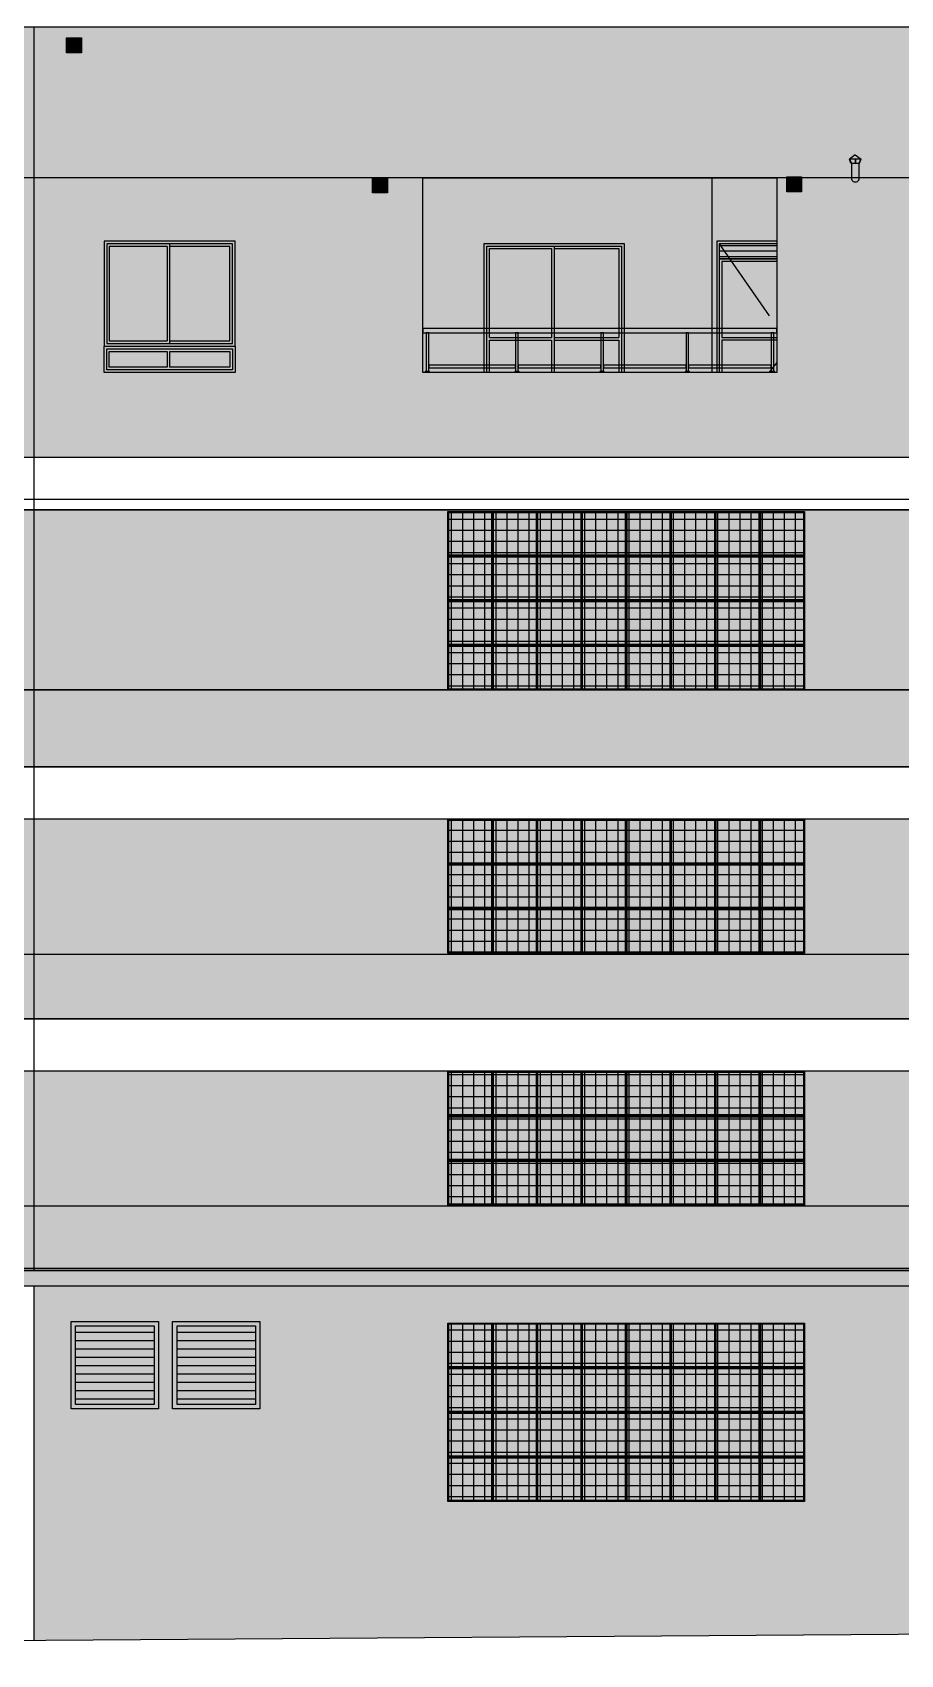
# Model space of a CAD drawing. Header units: metres. Extents: x -9138 to -7768, y 20 to 184.
# Drawn here: x -8763.1 to -8753.16, y 20.41 to 38.96 of the extents above; entities that cross this region are included whole.
import ezdxf
from ezdxf.xclip import XClip

# ---------------------------------------------------------------- set-up
doc = ezdxf.new("R2010")
doc.units = ezdxf.units.M
doc.header["$XCLIPFRAME"] = 0
doc.linetypes.add('CTE ELEV$0$DASHEDX2', pattern=[1.5, 1, -0.5])
for name, color, linetype in [('ARQ-DIM EMBASAM', 2, 'Continuous'), ('CTE ELEV$0$ARQ- FRISO', 7, 'Continuous'), ('CTE ELEV$0$ARQ-AUX', 7, 'Continuous'), ('CTE ELEV$0$ARQ-AUX1', 1, 'Continuous'), ('CTE ELEV$0$ARQ-AUX2', 2, 'Continuous'), ('CTE ELEV$0$ARQ-AUX3', 3, 'Continuous'), ('CTE ELEV$0$ARQ-AUX4', 6, 'Continuous'), ('CTE ELEV$0$ARQ-CAX', 1, 'Continuous'), ('CTE ELEV$0$ARQ-PRJ', 7, 'CTE ELEV$0$DASHEDX2')]:
    doc.layers.add(name, color=color, linetype=linetype)
for name, color, linetype, true_color in [('CTE ELEV$0$ARQ-REVEST', 7, 'Continuous', 0xc79471), ('CTE ELEV$0$COR CINZA FECHADO', 7, 'Continuous', 0x56534e), ('CTE ELEV$0$COR PLATINA', 7, 'Continuous', 0xa1a6a3), ('CTE ELEV$0$COR-CAIX', 7, 'Continuous', 0x45494e)]:
    doc.layers.add(name, color=color, linetype=linetype, true_color=true_color)
pattern_1 = [(0, (1.559433404205265, 0.9500000000000064), (0, 0.09524999999999999), [])]
pattern_2 = [(0, (0.3996610116737429, 0.9500000000000064), (0, 0.09524999999999999), [])]

# ---------------------------------------------------------------- blocks, each defined once
blk = doc.blocks.new('CTE ELEV$0$V J 150x120')
at = {"layer": 'CTE ELEV$0$COR-CAIX'}
h = blk.add_hatch(color=256, dxfattribs=at)
h.dxf.hatch_style = 1
h.paths.add_polyline_path([(1.499999999999773, 1.19999999496485), (0, 1.19999999496485), (0, 0), (1.499999999999773, 0)])
h = blk.add_hatch(color=254, dxfattribs=at)
h.dxf.hatch_style = 1
h.paths.add_polyline_path([(0.7200000000000273, 1.139999994964848), (0.05999999999994543, 1.139999994964848), (0.05999999999994543, 0.06000000000000227), (0.7200000000000273, 0.06000000000000227)])
h.paths.add_polyline_path([(0.75, 0.06000000000000233), (1.439999999999827, 0.06000000000000222), (1.439999999999827, 1.139999994964848), (0.75, 1.139999994964848)])
for points in [[(1.499999999999773, 1.19999999496485), (0, 1.19999999496485), (0, 0), (1.499999999999773, 0)], [(1.470000000000027, 1.169999994964849), (0.02999999999974534, 1.169999994964849), (0.02999999999974534, 0.03000000000000114), (1.470000000000027, 0.03000000000000114)]]:
    blk.add_lwpolyline(points, close=True)
for points in [[(0.7200000000000273, 1.139999994964848), (0.05999999999994543, 1.139999994964848), (0.05999999999994543, 0.06000000000000227), (0.7200000000000273, 0.06000000000000227)], [(0.7200000000000273, 1.139999994964848), (0.7200000000000273, 0.06000000000000227)], [(0.75, 1.169999994964849), (0.75, 0.03000000000000114)], [(0.75, 0.06000000000000227), (1.439999999999827, 0.06000000000000227), (1.439999999999827, 1.139999994964848), (0.75, 1.139999994964848)]]:
    blk.add_lwpolyline(points)
blk = doc.blocks.new('CTE ELEV$0$V P 160x220')
at = {"layer": 'CTE ELEV$0$COR-CAIX'}
h = blk.add_hatch(color=256, dxfattribs=at)
h.dxf.hatch_style = 1
h.paths.add_polyline_path([(0, 2.174999999999999), (1.600000000000001, 2.174999999999999), (1.600000000000001, 0), (0, 0)])
h = blk.add_hatch(color=254, dxfattribs=at)
h.dxf.hatch_style = 1
h.paths.add_polyline_path([(0.7699999999999996, 2.115000000000001), (0.06000000000000233, 2.115000000000001), (0.06000000000000233, 1.1), (0.7699999999999996, 1.1)])
h.paths.add_polyline_path([(1.539999999999999, 2.115000000000001), (0.8000000000000007, 2.115000000000001), (0.8000000000000007, 1.1), (1.539999999999999, 1.1)])
h.paths.add_polyline_path([(1.539999999999999, 1.07), (0.8000000000000007, 1.07), (0.8000000000000007, 0.05999999999999894), (1.539999999999999, 0.05999999999999894)])
h.paths.add_polyline_path([(0.7699999999999996, 1.07), (0.06000000000000227, 1.07), (0.06000000000000227, 0.05999999999999894), (0.7699999999999996, 0.05999999999999894)])
at = {"layer": 'CTE ELEV$0$ARQ-CAX'}
for p, q in [((0.06000000000000227, 1.1), (0.7699999999999996, 1.1)), ((0.06000000000000227, 1.07), (0.7699999999999996, 1.07)), ((0.8000000000000007, 1.1), (1.539999999999999, 1.1)), ((0.8000000000000007, 1.07), (1.539999999999999, 1.07))]:
    blk.add_line(p, q, dxfattribs=at)
for points in [[(0, 2.174999999999999), (1.600000000000001, 2.174999999999999), (1.600000000000001, 0), (0, 0)], [(0.03000000000000114, 2.145), (1.57, 2.145), (1.57, 0.02999999999999936), (0.03000000000000114, 0.02999999999999936)]]:
    blk.add_lwpolyline(points, close=True, dxfattribs=at)
for points in [[(0.06000000000000227, 1.1), (0.06000000000000227, 2.115000000000001), (0.7699999999999996, 2.115000000000001)], [(0.7699999999999996, 2.115000000000001), (0.7699999999999996, 1.1)], [(0.8000000000000007, 2.145), (0.8000000000000007, 0.02999999999999936)], [(0.8000000000000007, 2.115000000000001), (1.539999999999999, 2.115000000000001), (1.539999999999999, 1.1)], [(0.7699999999999996, 0.05999999999999872), (0.06000000000000227, 0.05999999999999872), (0.06000000000000227, 1.07)], [(0.7699999999999996, 1.07), (0.7699999999999996, 0.05999999999999872)], [(1.539999999999999, 1.07), (1.539999999999999, 0.05999999999999872), (0.8000000000000007, 0.05999999999999872)]]:
    blk.add_lwpolyline(points, dxfattribs=at)
blk = doc.blocks.new('CTE ELEV$0$V P 90x220')
h = blk.add_hatch()
h.set_pattern_fill('LINE', scale=0.02)
h.set_pattern_definition([(0, (0.7400407849635293, 2.169163100299187), (0, 0.0635), [])])
h.paths.add_polyline_path([(0.8400407862358129, 2.169556123607768), (0.02999848820763873, 2.169162347138325), (0.02999848566307151, 1.999949036142695), (0.8400407836912457, 2.000342954664694)])
h.paths.add_polyline_path([(0.8100407453911135, 0.1999555789822711), (0.05999299462339636, 0.1999482358424149), (0.05999307376919205, 0.02994369828709864), (0.8100408245369092, 0.02995089937439843)])
at = {"layer": 'CTE ELEV$0$COR-CAIX', "transparency": 33554687}
h = blk.add_hatch(color=256, dxfattribs=at)
h.dxf.hatch_style = 1
h.paths.add_polyline_path([(0.869999870483506, -5.273226992130731e-05), (0.8699998704832786, 2.19994789076183), (0, 2.199949215283748), (0, 0)])
h = blk.add_hatch(color=254, dxfattribs=at)
h.dxf.hatch_style = 1
h.paths.add_polyline_path([(0.810040784963784, 1.969950380256748), (0.1684656068035183, 1.969951513230986), (0.7708066272563243, 1.099947813230832), (0.8100407849640113, 1.099947735842511)])
h.paths.add_polyline_path([(0.1684656068035181, 1.969951513230986), (0.05999697641482271, 1.969951704778552), (0.05999697641482271, 1.099949215283749), (0.7708066272563243, 1.099947813230831)])
h.paths.add_polyline_path([(0.8100407849640113, 0.9629145636115134), (0.8100407849640113, 1.043279146789324), (0.7915769473025795, 1.069947772262602), (0.05993953487359249, 1.069949215403971), (0.05998606635262183, 0.2299508745778109), (0.2162829343609197, 0.2299509124613905)])
h.paths.add_polyline_path([(0.8100407849640113, 0.9629145636115133), (0.2162829343609192, 0.2299509124613901), (0.8100407849640113, 0.2299510563777272)], flags=17)
h.paths.add_polyline_path([(0.8100407849640113, 1.069947735843021), (0.7915769473025794, 1.069947772262602), (0.8100407849640113, 1.043279146789324)], flags=17)
for points in [[(0.869999870483506, -5.273226992130731e-05), (0.8699998704832786, 2.19994789076183), (0, 2.199949215283748), (0, 0)], [(0.8400407849635293, 2.169949539136251), (0.02999848820763873, 2.169949357336332), (0.02999848820763873, 1.99994935733632), (0.8400407849635293, 1.99994953913621)]]:
    blk.add_lwpolyline(points, close=True)
for points in [[(0.8400407849642114, -5.273226992130731e-05), (0.8400407849637567, 1.999948785975349), (0.02999848820763873, 1.99995011049721), (0.02999848820763873, -1.51183053276327e-06)], [(0.8100407849640113, 1.09994789088231), (0.810040784963784, 1.969950380256748), (0.05999697641482271, 1.969951704778552), (0.05999697641482271, 1.099949215283749)], [(0.05993953487359249, 1.069949215403971), (0.05999880462081819, -3.650254399190089e-06)], [(0.8100407849640113, 1.069947735843021), (0.05993953487359249, 1.069949215403971)], [(0.05999697641482271, 1.099949215283749), (0.8100407849640113, 1.099947735842511)], [(0.8100407849640113, -4.910019444537284e-05), (0.8100407849640113, 1.06994789088211)], [(0.8100407849640113, 0.2299510563777272), (0.05998535251274006, 0.2299508745776375)], [(0.05998718681644277, 0.199951817210744), (0.8100407849640113, 0.1999519990106631)], [(0.059996972974659, 0.02995194118949485), (0.8100407849640113, 0.02994632509731332)], [(0, -5.078471625097336e-05), (0.869999870483506, -5.273226992130731e-05)]]:
    blk.add_lwpolyline(points)
at = {"layer": 'CTE ELEV$0$ARQ-PRJ'}
blk.add_lwpolyline([(0.02999848820763873, 2.169949357336332), (0.840040784963984, 0.9999480268527137), (0.02996351943511399, -5.086099804429978e-05)], dxfattribs=at)
blk = doc.blocks.new('CTE ELEV$0$V BAND INF 150x40')
at = {"layer": 'CTE ELEV$0$COR-CAIX'}
h = blk.add_hatch(color=256, dxfattribs=at)
h.dxf.hatch_style = 1
h.paths.add_polyline_path([(0, 0), (1.499999999999773, 0), (1.499999999999773, -0.3000000000000004), (0, -0.3000000000000004)])
h = blk.add_hatch(color=254, dxfattribs=at)
h.dxf.hatch_style = 1
h.paths.add_polyline_path([(0.7200000000000273, -0.2399999999999999), (0.7200000000000273, -0.0600000000000005), (0.06000000000000227, -0.0600000000000005), (0.06000000000000227, -0.2399999999999999)])
h.paths.add_polyline_path([(0.75, -0.2399999999999999), (1.43999999999977, -0.2399999999999999), (1.43999999999977, -0.06000000000000051), (0.75, -0.06000000000000048)])
at = {"layer": 'CTE ELEV$0$ARQ-CAX'}
for points in [[(0, 0), (1.499999999999773, 0), (1.499999999999773, -0.3000000000000004), (0, -0.3000000000000004)], [(0.03000000000000114, -0.03000000000000025), (1.469999999999771, -0.03000000000000025), (1.469999999999771, -0.2700000000000001), (0.03000000000000114, -0.2700000000000001)]]:
    blk.add_lwpolyline(points, close=True, dxfattribs=at)
for points in [[(0.7200000000000273, -0.2399999999999999), (0.06000000000000227, -0.2399999999999999), (0.06000000000000227, -0.0600000000000005), (0.7200000000000273, -0.0600000000000005)], [(0.7200000000000273, -0.0600000000000005), (0.7200000000000273, -0.2399999999999999)], [(0.75, -0.0600000000000005), (1.43999999999977, -0.0600000000000005), (1.43999999999977, -0.2399999999999999), (0.75, -0.2399999999999999)], [(0.75, -0.0600000000000005), (0.75, -0.2399999999999999)]]:
    blk.add_lwpolyline(points, dxfattribs=at)
blk = doc.blocks.new('CTE ELEV$0$V GRD PUC')
at = {"transparency": 33554610}
h = blk.add_hatch(dxfattribs=at)
h.set_pattern_fill('ANGLE', color=256)
h.set_pattern_definition([(0, (0, 0), (0, 6.985), [5.08, -1.905]), (90, (0, 0), (-6.985, 4.277078946022131e-16), [5.08, -1.905])])
h.paths.add_polyline_path([(-0.05000694274531226, -0.2472583671389063), (-4.05000579235679, -0.247258119059083), (-4.050005785232452, -0.2972581190590802), (-0.05000694274531314, -0.2972581045278111)])
at = {"layer": 'CTE ELEV$0$COR-CAIX', "transparency": 33554607}
h = blk.add_hatch(color=256, dxfattribs=at)
h.dxf.hatch_style = 1
h.paths.add_polyline_path([(-6.942745312210619e-06, 0.4999997267498983), (-6.935620973758105e-06, 0.4499999926436331), (-4.050005785232452, 0.4499999779307231), (-4.05000579235679, 0.4999999779307203)])
h.paths.add_polyline_path([(-3.985005808371534, 0.07998857122176872), (-3.040007745983628, 0.07998856938263899), (-3.040007745983628, 0.04998856938263962), (-3.985005808371534, 0.04998857122176936)])
h.paths.add_polyline_path([(-3.010007735291112, 0.0799885712217705), (-2.06500744771704, 0.07998856570439727), (-2.06500744771704, 0.04998856570439791), (-3.010007735291112, 0.04998857122177114)])
h.paths.add_polyline_path([(-2.035007437024523, 0.07998856570443635), (-1.09000711384077, 0.07998857673912241), (-1.09000711384077, 0.04998857673912305), (-2.035007437024523, 0.04998856570443699)])
h.paths.add_polyline_path([(-1.060007120953094, 0.07998856202627103), (-0.06500693918915057, 0.07998856938271715), (-0.06500693918915057, 0.04998856938271778), (-1.060007120953094, 0.04998856202627167)])
h = blk.add_hatch(color=256, dxfattribs=at)
h.dxf.hatch_style = 1
h.paths.add_polyline_path([(-4.025005795912953, 0.009999999999999787), (-3.975005795912953, 0.009999999999999787), (-3.975005795912953, 0), (-4.025005795912953, 0)])
h.paths.add_polyline_path([(-4.015005792356791, 0.4499999852871497), (-3.985005799469115, 0.4499999852871497), (-3.985005799469114, 0.009999999999999787), (-4.01500579235679, 0.009999999999999787)])
h.paths.add_polyline_path([(-3.05000773173495, 0.009999994482665642), (-3.00000773173495, 0.009999994482665642), (-3.00000773173495, -5.517334145110908e-09), (-3.05000773173495, -5.517334145110908e-09)])
h.paths.add_polyline_path([(-3.040007728178789, 0.4499999797698155), (-3.010007735291112, 0.4499999797698155), (-3.010007735291112, 0.009999994482665642), (-3.040007728178789, 0.009999994482665642)])
h.paths.add_polyline_path([(-2.075007433468361, 0.009999988965331497), (-2.025007433468361, 0.009999988965331497), (-2.025007433468361, -1.103466829022182e-08), (-2.075007433468361, -1.103466829022182e-08)])
h.paths.add_polyline_path([(-2.0650074299122, 0.4499999742524814), (-2.035007437024523, 0.4499999742524814), (-2.035007437024523, 0.009999988965331497), (-2.0650074299122, 0.009999988965331497)])
h.paths.add_polyline_path([(-1.100007117396932, 0.009999992643573208), (-1.050007117396932, 0.009999992643573208), (-1.050007117396932, -7.356426579008257e-09), (-1.100007117396932, -7.356426579008257e-09)])
h.paths.add_polyline_path([(-1.09000711384077, 0.4499999779307231), (-1.060007120953094, 0.4499999779307231), (-1.060007120953094, 0.009999992643573208), (-1.09000711384077, 0.009999992643573208)])
h.paths.add_polyline_path([(-0.07500694274531283, 0.009999992643573208), (-0.02500694274531257, 0.009999992643573208), (-0.02500694274531257, -7.356426579008257e-09), (-0.07500694274531283, -7.356426579008257e-09)])
h.paths.add_polyline_path([(-0.06500693918915057, 0.4499999779307231), (-0.03500694630147572, 0.4499999779307231), (-0.03500694630147394, 0.009999992643573208), (-0.06500693918915057, 0.009999992643573208)])
h = blk.add_hatch(color=254, dxfattribs=at)
h.dxf.hatch_style = 1
h.paths.add_polyline_path([(-3.985005799469115, 0.4499999781668562), (-3.985005799469114, 0.0799885712217687), (-3.040007728178789, 0.07998856938263899), (-3.040007728178789, 0.4499999815998625)])
h.paths.add_polyline_path([(-3.010007735291112, 0.449999981708847), (-3.010007735291112, 0.0799885712217705), (-2.0650074299122, 0.07998856570439719), (-2.0650074299122, 0.4499999851418615)])
h.paths.add_polyline_path([(-1.09000711384077, 0.07998857673912238), (-1.090007113840771, 0.4499999886838605), (-2.035007437024523, 0.4499999852508461), (-2.035007437024523, 0.07998856570443635)])
h.paths.add_polyline_path([(-1.060007120953094, 0.449999988792845), (-1.060007120953094, 0.07998856202627105), (-0.06500693918915079, 0.07998856938271715), (-0.06500693918915079, 0.4499999924074999)])
for points in [[(-6.942745312210619e-06, 0.4999997267498983), (-6.935620973758105e-06, 0.4499999926436331), (-4.050005785232452, 0.4499999779307231), (-4.05000579235679, 0.4999999779307203)], [(-4.015005792356791, 0.4499999852871497), (-3.985005799469115, 0.4499999852871497), (-3.985005799469114, 0.009999999999999787), (-4.01500579235679, 0.009999999999999787)], [(-3.040007728178789, 0.4499999797698155), (-3.010007735291112, 0.4499999797698155), (-3.010007735291112, 0.009999994482665642), (-3.040007728178789, 0.009999994482665642)], [(-2.0650074299122, 0.4499999742524814), (-2.035007437024523, 0.4499999742524814), (-2.035007437024523, 0.009999988965331497), (-2.0650074299122, 0.009999988965331497)], [(-1.09000711384077, 0.4499999779307231), (-1.060007120953094, 0.4499999779307231), (-1.060007120953094, 0.009999992643573208), (-1.09000711384077, 0.009999992643573208)], [(-0.06500693918915057, 0.4499999779307231), (-0.03500694630147572, 0.4499999779307231), (-0.03500694630147394, 0.009999992643573208), (-0.06500693918915057, 0.009999992643573208)], [(-4.025005795912953, 0.009999999999999787), (-3.975005795912953, 0.009999999999999787), (-3.975005795912953, 0), (-4.025005795912953, 0)], [(-3.985005808371534, 0.07998857122176872), (-3.040007745983628, 0.07998856938263899), (-3.040007745983628, 0.04998856938263962), (-3.985005808371534, 0.04998857122176936)], [(-3.05000773173495, 0.009999994482665642), (-3.00000773173495, 0.009999994482665642), (-3.00000773173495, -5.517334145110908e-09), (-3.05000773173495, -5.517334145110908e-09)], [(-3.010007735291112, 0.0799885712217705), (-2.06500744771704, 0.07998856570439727), (-2.06500744771704, 0.04998856570439791), (-3.010007735291112, 0.04998857122177114)], [(-2.075007433468361, 0.009999988965331497), (-2.025007433468361, 0.009999988965331497), (-2.025007433468361, -1.103466829022182e-08), (-2.075007433468361, -1.103466829022182e-08)], [(-2.035007437024523, 0.07998856570443635), (-1.09000711384077, 0.07998857673912241), (-1.09000711384077, 0.04998857673912305), (-2.035007437024523, 0.04998856570443699)], [(-1.100007117396932, 0.009999992643573208), (-1.050007117396932, 0.009999992643573208), (-1.050007117396932, -7.356426579008257e-09), (-1.100007117396932, -7.356426579008257e-09)], [(-1.060007120953094, 0.07998856202627103), (-0.06500693918915057, 0.07998856938271715), (-0.06500693918915057, 0.04998856938271778), (-1.060007120953094, 0.04998856202627167)], [(-0.07500694274531283, 0.009999992643573208), (-0.02500694274531257, 0.009999992643573208), (-0.02500694274531257, -7.356426579008257e-09), (-0.07500694274531283, -7.356426579008257e-09)]]:
    blk.add_lwpolyline(points, close=True)
blk = doc.blocks.new('CTE ELEV$0$vp vento kit')
at = {"layer": 'CTE ELEV$0$ARQ-CAX', "transparency": 33554687}
h = blk.add_hatch(dxfattribs=at)
h.set_pattern_fill('LINE', scale=0.01)
h.set_pattern_definition([(0, (8794.04868885521, -68.7271093550549), (0, 0.03175), [])])
h.paths.add_polyline_path([(-0.1599999999998545, 0.1599999999999966), (-0.01000000000021828, 0.1599999999999966), (-0.01000000000021828, 0.01000000000000512), (-0.1599999999998545, 0.01000000000000512)])
at = {"layer": 'CTE ELEV$0$COR-CAIX', "transparency": 33554687}
h = blk.add_hatch(color=256, dxfattribs=at)
h.dxf.hatch_style = 1
h.paths.add_polyline_path([(-0.1700000000000728, 0.1700000000000017), (0, 0.1700000000000017), (0, 0), (-0.1700000000000728, 0)])
at = {"layer": 'CTE ELEV$0$ARQ-CAX'}
for points in [[(-0.1700000000000728, 0.1700000000000017), (0, 0.1700000000000017), (0, 0), (-0.1700000000000728, 0)], [(-0.1599999999998545, 0.1599999999999966), (-0.01000000000021828, 0.1599999999999966), (-0.01000000000021828, 0.01000000000000512), (-0.1599999999998545, 0.01000000000000512)]]:
    blk.add_lwpolyline(points, close=True, dxfattribs=at)
blk = doc.blocks.new('CTE ELEV$0$V FR CHAPEU CHINES')
at = {"layer": 'CTE ELEV$0$ARQ-AUX'}
h = blk.add_hatch(color=8, dxfattribs=at)
h.dxf.hatch_style = 1
h.paths.add_polyline_path([(-0.009999999999990902, 0.2615019417494653), (-0.07699999999999818, 0.2115019417495107), (0.05700000000001637, 0.2115019417495107)])
h.paths.add_polyline_path([(0.03000000000001136, 0.1674075048937669), (-0.05000000000001138, 0.1674075048937669), (-0.05000000000001138, -0.01000000050763281, 1), (0.03000000000001136, -0.009999999697330952)])
h.paths.add_polyline_path([(-0.007499999999993179, 0.2115019417495107), (-0.01249999999998863, 0.2115019417495107), (-0.01249999999998863, 0.1674075048937669), (-0.007499999999993179, 0.1674075048937669)])
h.paths.add_polyline_path([(-0.07164127316178792, 0.2115019417495107), (-0.07699999999999818, 0.2115019417495107), (-0.0600000000000023, 0.1674075048937669), (-0.05464127316179203, 0.1674075048937669)])
h.paths.add_polyline_path([(0.05700000000001637, 0.2115019417495107), (0.05164127316180611, 0.2115019417495107), (0.03464127316181022, 0.1674075048937669), (0.04000000000002048, 0.1674075048937669)])
at = {"layer": 'CTE ELEV$0$ARQ-CAX'}
for p, q in [((0.04000000000002048, 0.1674075048937669), (-0.06000000000000229, 0.1674075048937669)), ((-0.05000000000001138, 0.1674075048937669), (-0.05000000000001137, -0.0100000016205469)), ((0.03000000000001137, -0.0100000016205469), (0.03000000000001136, 0.1674075048937669))]:
    blk.add_line(p, q, dxfattribs=at)
for points in [[(-0.009999999999990905, 0.2615019417494653), (-0.07699999999999818, 0.2115019417495107)], [(-0.06000000000000227, 0.1674075048937669), (-0.07699999999999818, 0.2115019417495107)], [(-0.05464127316179201, 0.1674075048937669), (-0.07164127316178792, 0.2115019417495107)], [(-0.009999999999990905, 0.2615019417494653), (0.05700000000001637, 0.2115019417495107)], [(0.0346412731618102, 0.1674075048937669), (0.05164127316180611, 0.2115019417495107)], [(0.04000000000002046, 0.1674075048937669), (0.05700000000001637, 0.2115019417495107)]]:
    blk.add_lwpolyline(points, dxfattribs=at)
at = {"layer": 'CTE ELEV$0$ARQ-CAX', "elevation": -0.0066782737750034}
for points in [[(-0.07699999999999818, 0.2115019417495107), (0.05700000000001637, 0.2115019417495107)], [(-0.01249999999998863, 0.2115019417495107), (-0.01249999999998863, 0.1674075048937669)], [(-0.007499999999993179, 0.2115019417495107), (-0.007499999999993179, 0.1674075048937669)]]:
    blk.add_lwpolyline(points, dxfattribs=at)
at = {"layer": 'CTE ELEV$0$ARQ-CAX'}
blk.add_arc((-0.009999999999999998, -0.01000000050763281), 0.04000000000001138, 179.999998405868, 2.321343878276061e-06, dxfattribs=at)
blk = doc.blocks.new('CTE ELEV$0$ELEV 1 PUC')
at = {"layer": 'CTE ELEV$0$COR CINZA FECHADO', "transparency": 33554687}
h = blk.add_hatch(color=256, dxfattribs=at)
h.dxf.hatch_style = 1
h.paths.add_polyline_path([(0, 4.68), (58.14994658083924, 4.68), (58.14994658083924, 2.955000248867108), (0, 2.955000248867108)])
at = {"layer": 'CTE ELEV$0$COR PLATINA', "transparency": 33554687}
h = blk.add_hatch(color=256, dxfattribs=at)
h.dxf.hatch_style = 1
h.paths.add_polyline_path([(0, -0.2400858969618085), (58.14994658083924, -0.2400858969495943), (58.14994658083924, 2.955000248867108), (0, 2.955000248854894)])
at = {"layer": 'CTE ELEV$0$ARQ-AUX1'}
blk.add_line((34.33633308083517, 2.955000248867108, 8.576609489731444e-06), (34.33633308083517, 0.7300002488671211, 8.576609489731444e-06), dxfattribs=at)
at = {"layer": 'CTE ELEV$0$ARQ-AUX3'}
blk.add_line((26.57498214618317, 4.68, 3.688385969632772e-05), (26.57498214618317, -0.8400008179571827, 3.688385969632772e-05), dxfattribs=at)
at = {"layer": 'CTE ELEV$0$ARQ-AUX3', "elevation": 4.319321032670557e-06}
blk.add_lwpolyline([(31.03008062170375, 2.955000248867108), (35.08007947131591, 2.955000248867108), (35.08007947131591, 0.7300002488671211), (31.03008062170375, 0.7300002488671211)], close=True, dxfattribs=at)
at = {"layer": 'CTE ELEV$0$COR CINZA FECHADO'}
blk.add_lwpolyline([(0, 4.68), (58.14994658083924, 4.68), (58.14994658083924, 2.955000248867108), (0, 2.955000248867108)], close=True, dxfattribs=at)
at = {"layer": 'CTE ELEV$0$COR PLATINA', "elevation": 3.688385969673145e-05}
blk.add_lwpolyline([(0, -0.2400858969618085), (58.14994658083924, -0.2400858969495943), (58.14994658083924, 2.955000248867108), (0, 2.955000248854894)], close=True, dxfattribs=at)
at = {"layer": 'CTE ELEV$0$ARQ-AUX1', "xscale": -1}
blk.add_blockref('CTE ELEV$0$V FR CHAPEU CHINES', (35.96762623780659, 2.955000249374736, 4.257288457060169e-06), dxfattribs=at)
at = {"layer": 'CTE ELEV$0$ARQ-AUX3', "xscale": -1}
blk.add_blockref('CTE ELEV$0$V GRD PUC', (31.03007367895843, 0.7311888343531692, 4.319321032670557e-06), dxfattribs=at)
at = {"layer": 'CTE ELEV$0$ARQ-CAX'}
for name, p in [('CTE ELEV$0$vp vento kit', (35.36262623780663, 2.795000248867112, -4.257288457060169e-06)), ('CTE ELEV$0$V J 150x120', (27.38030303196865, 1.03000020001874, 4.319321033073013e-06)), ('CTE ELEV$0$V BAND INF 150x40', (27.38030303196865, 1.03000020001874, 4.319321033073013e-06))]:
    blk.add_blockref(name, p, dxfattribs=at)
ref = blk.add_blockref('CTE ELEV$0$V P 90x220', (34.39133235633562, 0.03005097208874474, 8.576609489730726e-06), dxfattribs=at)
XClip(ref).set_block_clipping_path([(0, 0.6999492691672788), (0.6887471149798312, 2.1999492152837465)])
ref = blk.add_blockref('CTE ELEV$0$V P 160x220', (31.73175029995218, 0.03000019498358597, -3.655048664047948e-06), dxfattribs=at)
XClip(ref).set_block_clipping_path([(0, 0.7000000538835298), (1.6147740308566387, 2.200000000000001)])
blk = doc.blocks.new('CTE ELEV$0$v cx press')
at = {"layer": 'CTE ELEV$0$ARQ-CAX'}
h = blk.add_hatch(dxfattribs=at)
h.set_pattern_fill('LINE', scale=0.03)
h.set_pattern_definition(pattern_2)
h.paths.add_polyline_path([(0.05000000000109139, 0.9500000000000064), (0.9496610116730153, 0.9500000000000064), (0.9496610116730153, 0.04999999999999716), (0.05000000000109139, 0.04999999999999716)])
h = blk.add_hatch(dxfattribs=at)
h.set_pattern_fill('LINE', scale=0.03)
h.set_pattern_definition(pattern_2)
h.paths.add_polyline_path([(0.05000000000109139, 0.9500000000000064), (0.9496610116730153, 0.9500000000000064), (0.9496610116730153, 0.04999999999999716), (0.05000000000109139, 0.04999999999999716)])
h = blk.add_hatch(dxfattribs=at)
h.set_pattern_fill('LINE', scale=0.03)
h.set_pattern_definition(pattern_1)
h.paths.add_polyline_path([(1.209772392532614, 0.9500000000000064), (2.109433404204538, 0.9500000000000064), (2.109433404204538, 0.04999999999999716), (1.209772392532614, 0.04999999999999716)])
h = blk.add_hatch(dxfattribs=at)
h.set_pattern_fill('LINE', scale=0.03)
h.set_pattern_definition(pattern_1)
h.paths.add_polyline_path([(1.209772392532614, 0.9500000000000064), (2.109433404204538, 0.9500000000000064), (2.109433404204538, 0.04999999999999716), (1.209772392532614, 0.04999999999999716)])
at = {"layer": 'CTE ELEV$0$COR-CAIX'}
h = blk.add_hatch(color=256, dxfattribs=at)
h.dxf.hatch_style = 1
h.paths.add_polyline_path([(0, 1.000000000000004), (0.9996610116741067, 1.000000000000004), (0.9996610116741067, 0), (0, 0)])
h = blk.add_hatch(color=256, dxfattribs=at)
h.dxf.hatch_style = 1
h.paths.add_polyline_path([(1.159772392531522, 1.000000000000004), (2.159433404205629, 1.000000000000004), (2.159433404205629, 0), (1.159772392531522, 0)])
at = {"layer": 'CTE ELEV$0$ARQ-CAX'}
for points in [[(0, 1.000000000000004), (0.9996610116741067, 1.000000000000004), (0.9996610116741067, 0), (0, 0)], [(0, 1.000000000000004), (0.9996610116741067, 1.000000000000004), (0.9996610116741067, 0), (0, 0)], [(0.05000000000109139, 0.9500000000000064), (0.9496610116730153, 0.9500000000000064), (0.9496610116730153, 0.04999999999999716), (0.05000000000109139, 0.04999999999999716)], [(0.05000000000109139, 0.9500000000000064), (0.9496610116730153, 0.9500000000000064), (0.9496610116730153, 0.04999999999999716), (0.05000000000109139, 0.04999999999999716)]]:
    blk.add_lwpolyline(points, close=True, dxfattribs=at)
at = {"layer": 'CTE ELEV$0$ARQ-CAX', "elevation": 8.636712647448216e-06}
for points in [[(1.159772392531522, 1.000000000000004), (2.159433404205629, 1.000000000000004), (2.159433404205629, 0), (1.159772392531522, 0)], [(1.159772392531522, 1.000000000000004), (2.159433404205629, 1.000000000000004), (2.159433404205629, 0), (1.159772392531522, 0)], [(1.209772392532614, 0.9500000000000064), (2.109433404204538, 0.9500000000000064), (2.109433404204538, 0.04999999999999716), (1.209772392532614, 0.04999999999999716)], [(1.209772392532614, 0.9500000000000064), (2.109433404204538, 0.9500000000000064), (2.109433404204538, 0.04999999999999716), (1.209772392532614, 0.04999999999999716)]]:
    blk.add_lwpolyline(points, close=True, dxfattribs=at)
blk = doc.blocks.new('CTE ELEV$0$V NEOREX 18')
at = {"layer": 'CTE ELEV$0$ARQ-AUX'}
h = blk.add_hatch(dxfattribs=at)
h.set_pattern_fill('NET', color=256, scale=0.04)
h.set_pattern_definition([(0, (0.2549999999999955, 0.5), (0, 0.127), []), (90, (0.2549999999999955, 0.5), (-0.127, 7.776507174585693e-18), [])])
h.paths.add_polyline_path([(0.009999999999990905, 0.5), (0.009999999999990905, 0.01000000000000156), (0.5, 0.01000000000000156), (0.5, 0.5)])
at = {"layer": 'CTE ELEV$0$COR-CAIX'}
h = blk.add_hatch(color=256, dxfattribs=at)
h.dxf.hatch_style = 1
h.paths.add_polyline_path([(0, 0.5100000000000016), (0.5099999999999909, 0.5100000000000016), (0.5099999999999909, 0), (0, 0)])
at = {"layer": 'CTE ELEV$0$ARQ-AUX'}
for points in [[(0, 0.5100000000000016), (0.5099999999999909, 0.5100000000000016), (0.5099999999999909, 0), (0, 0)], [(0.009999999999990905, 0.5), (0.5, 0.5), (0.5, 0.01000000000000156), (0.009999999999990905, 0.01000000000000156)]]:
    blk.add_lwpolyline(points, close=True, dxfattribs=at)
blk = doc.blocks.new('CTE ELEV$0$elev 1 1andar')
at = {"layer": 'CTE ELEV$0$COR PLATINA', "transparency": 33554687}
h = blk.add_hatch(color=256, dxfattribs=at)
h.dxf.hatch_style = 1
h.paths.add_polyline_path([(19.35950830192814, 3.424999999999926), (129.1936998931924, 3.424999999999926), (129.1936998931924, 3.625), (19.35950830192814, 3.625)])
h = blk.add_hatch(color=256, dxfattribs=at)
h.dxf.hatch_style = 1
h.paths.add_polyline_path([(94.42401977426744, -0.6250974097332325), (115.1531755947635, -0.4799999999999613), (125.9989842089217, -0.7191325989075708), (125.9989842089217, 3.424999999999926), (94.42401977426744, 3.424999999999926)])
at = {"layer": 'CTE ELEV$0$ARQ-AUX3', "elevation": -1.26003879474812e-05}
blk.add_lwpolyline([(94.42401977426744, 3.424999999999926), (94.42401977426744, -0.6250974097332183)], dxfattribs=at)
at = {"layer": 'CTE ELEV$0$ARQ-AUX3'}
blk.add_lwpolyline([(-14.96515252692006, -0.04999999999997229), (58.13560793154284, -0.5299999999999621), (65.08064360636854, -0.5399999999999494), (70.71896641919193, -0.6199999999999335), (83.72315703762797, -0.6999999999999318), (115.1531755947635, -0.4799999999999613), (129.2131602465779, -0.7900000000000027), (137.3015435350171, -0.3500000000000014)], dxfattribs=at)
at = {"layer": 'CTE ELEV$0$ARQ-AUX4'}
blk.add_lwpolyline([(19.35950830192814, 3.424999999999926), (129.1936998931924, 3.424999999999926), (129.1936998931924, 3.625), (19.35950830192814, 3.625)], close=True, dxfattribs=at)
at = {"layer": 'Defpoints'}
blk.add_lwpolyline([(0, 3.600000000000001), (134.2720423186584, 3.600000000000001)], dxfattribs=at)
at = {"layer": 'CTE ELEV$0$ARQ-AUX1'}
for p in [(99.1644621214491, 2.489999967444962), (99.67446212144932, 2.489999967444962), (100.1844621214495, 2.489999967444962), (100.6944621214498, 2.489999967444962), (101.20446212145, 2.489999967444962), (101.7144621214502, 2.489999967444962), (102.2244621214486, 2.489999967444962), (102.7344621214488, 2.489999967444962), (99.1644621214491, 1.979999967444957), (99.67446212144932, 1.979999967444957), (100.1844621214495, 1.979999967444957), (100.6944621214498, 1.979999967444957), (101.20446212145, 1.979999967444957), (101.7144621214502, 1.979999967444957), (102.2244621214486, 1.979999967444957), (102.7344621214488, 1.979999967444957), (99.1644621214491, 1.469999967444956), (99.67446212144932, 1.469999967444956), (100.1844621214495, 1.469999967444956), (100.6944621214498, 1.469999967444956), (101.20446212145, 1.469999967444956), (101.7144621214502, 1.469999967444956), (102.2244621214486, 1.469999967444956), (102.7344621214488, 1.469999967444956), (99.1644621214491, 0.9599999674449542), (99.67446212144932, 0.9599999674449542), (100.1844621214495, 0.9599999674449542), (100.6944621214498, 0.9599999674449542), (101.20446212145, 0.9599999674449542), (101.7144621214502, 0.9599999674449542), (102.2244621214486, 0.9599999674449542), (102.7344621214488, 0.9599999674449542)]:
    blk.add_blockref('CTE ELEV$0$V NEOREX 18', p, dxfattribs=at)
at = {"layer": 'CTE ELEV$0$ARQ-AUX2'}
blk.add_blockref('CTE ELEV$0$v cx press', (94.85401977426773, 2.019942475669225), dxfattribs=at)
blk = doc.blocks.new('CTE ELEV$0$elev 1 2andar')
at = {"layer": 'CTE ELEV$0$ARQ-REVEST', "transparency": 33554687}
h = blk.add_hatch(dxfattribs=at)
h.set_pattern_fill('AR-B816', scale=0.001)
h.set_pattern_definition([(0, (8723.23478612461, -24.79999995116751), (0, 0.2032), []), (90, (8723.23478612461, -24.79999995116751), (-0.2032, 0.2032), [0.2032, -0.2032])])
h.paths.add_polyline_path([(-54.64802254439201, 0.7400000047095681), (-1.818989403545856e-12, 0.7400000325550167), (-1.818989403545856e-12, 0.02500004883253126), (-54.64802254439201, 0.02500002098708265)])
at = {"layer": 'CTE ELEV$0$COR PLATINA', "transparency": 33554687}
h = blk.add_hatch(color=256, dxfattribs=at)
h.dxf.hatch_style = 1
h.paths.add_polyline_path([(-1.818989403545856e-12, 2.880000000000006), (-14.83774056767652, 2.880000000000006), (-14.83774056767652, 2.280085078992446), (-127.3886640844175, 2.28008507899245), (-127.3886640844175, 0.7400000325550167), (-1.818989403545856e-12, 0.7400000325550167)])
at = {"layer": 'CTE ELEV$0$ARQ- FRISO', "elevation": 5.945466472782951e-07}
blk.add_lwpolyline([(-88.95117221767578, 2.880000000000006), (-14.83774056767652, 2.880000000000006), (-14.83774056767652, 2.280085078992446), (-88.95117221767578, 2.280085078992446)], close=True, dxfattribs=at)
at = {"layer": 'CTE ELEV$0$ARQ-REVEST', "elevation": 5.945466472782951e-07}
blk.add_lwpolyline([(-54.64802254439201, 0.7400000047095681), (-1.818989403545856e-12, 0.7400000325550167), (-1.818989403545856e-12, 0.02500004883253126), (-54.64802254439201, 0.02500002098708265)], close=True, dxfattribs=at)
at = {"layer": 'CTE ELEV$0$COR PLATINA', "elevation": 5.945466472782951e-07}
blk.add_lwpolyline([(-1.818989403545856e-12, 2.880000000000006), (-14.83774056767652, 2.880000000000006), (-14.83774056767652, 2.280085078992446), (-127.3886640844175, 2.28008507899245), (-127.3886640844175, 0.7400000325550167), (-1.818989403545856e-12, 0.7400000325550167)], close=True, dxfattribs=at)
at = {"layer": 'Defpoints'}
for points in [[(-127.3886640844175, 2.880000000000003), (0, 2.880000000000006)], [(0, 0), (-127.3886640844175, 0)]]:
    blk.add_lwpolyline(points, dxfattribs=at)
at = {"layer": 'CTE ELEV$0$ARQ-AUX1'}
for p in [(-35.10758019720924, 1.770085078992444, -8.63671264700074e-06), (-34.59758019721085, 1.770085078992444, -8.63671264700074e-06), (-34.08758019721063, 1.770085078992444, -8.63671264700074e-06), (-33.57758019721041, 1.770085078992444, -8.63671264700074e-06), (-33.06758019721019, 1.770085078992444, -8.63671264700074e-06), (-32.55758019720997, 1.770085078992444, -8.63671264700074e-06), (-32.04758019720975, 1.770085078992444, -8.63671264700074e-06), (-31.53758019720954, 1.770085078992444, -8.63671264700074e-06), (-35.10758019720924, 1.260085078992439, -8.63671264700074e-06), (-34.59758019721085, 1.260085078992439, -8.63671264700074e-06), (-34.08758019721063, 1.260085078992439, -8.63671264700074e-06), (-33.57758019721041, 1.260085078992439, -8.63671264700074e-06), (-33.06758019721019, 1.260085078992439, -8.63671264700074e-06), (-32.55758019720997, 1.260085078992439, -8.63671264700074e-06), (-32.04758019720975, 1.260085078992439, -8.63671264700074e-06), (-31.53758019720954, 1.260085078992439, -8.63671264700074e-06), (-35.10758019720924, 0.7500850789924378, -8.63671264700074e-06), (-34.59758019721085, 0.7500850789924378, -8.63671264700074e-06), (-34.08758019721063, 0.7500850789924378, -8.63671264700074e-06), (-33.57758019721041, 0.7500850789924378, -8.63671264700074e-06), (-33.06758019721019, 0.7500850789924378, -8.63671264700074e-06), (-32.55758019720997, 0.7500850789924378, -8.63671264700074e-06), (-32.04758019720975, 0.7500850789924378, -8.63671264700074e-06), (-31.53758019720954, 0.7500850789924378, -8.63671264700074e-06)]:
    blk.add_blockref('CTE ELEV$0$V NEOREX 18', p, dxfattribs=at)
blk = doc.blocks.new('CTE ELEV$0$elev 1 3andar')
at = {"layer": 'CTE ELEV$0$ARQ-REVEST', "transparency": 33554687}
h = blk.add_hatch(dxfattribs=at)
h.set_pattern_fill('AR-B816', scale=0.001)
h.set_pattern_definition([(0, (8850.623449897059, -27.67999995116752), (0, 0.2032), []), (90, (8850.623449897059, -27.67999995116752), (-0.2032, 0.2032), [0.2032, -0.2032])])
h.paths.add_polyline_path([(38.43644661497638, 0.747500016277499), (107.1009232047727, 0.74000001627752), (107.1009232047727, -0.004999908144434073), (38.43644661497638, 0.002500091855544895)])
at = {"layer": 'CTE ELEV$0$COR PLATINA', "transparency": 33554687}
h = blk.add_hatch(color=256, dxfattribs=at)
h.dxf.hatch_style = 1
h.paths.add_polyline_path([(127.3886640844175, 2.880000000000006), (107.1009232047727, 2.88000004883256), (107.1009232047727, 2.280084465040485), (10.88339509020261, 2.280085127824993), (10.88339509020261, 0.7400000162775093), (107.1009232047727, 0.737500062205303), (107.1009232047727, -0.002499954072217037), (119.1156056627115, 9.185555072122042e-08), (119.1156056627115, 0.7400000162775164), (127.3886637724463, 0.7400000162775164)])
at = {"layer": 'CTE ELEV$0$ARQ- FRISO', "elevation": 5.945466472782951e-07}
blk.add_lwpolyline([(67.29064122805539, 2.880000048832553), (107.1009232047727, 2.88000004883256), (107.1009232047727, 2.280085127825), (67.29064122805539, 2.280085127824993)], close=True, dxfattribs=at)
at = {"layer": 'CTE ELEV$0$ARQ-AUX3', "elevation": -1.20058413002029e-05}
blk.add_lwpolyline([(87.54064122805721, 2.880000000000006), (87.54064122805721, 0)], dxfattribs=at)
at = {"layer": 'CTE ELEV$0$ARQ-REVEST', "elevation": 5.945466472782951e-07}
blk.add_lwpolyline([(38.43644661497638, 0.747500016277499), (107.1009232047727, 0.74000001627752), (107.1009232047727, -0.004999908144434073), (38.43644661497638, 0.002500091855544895)], close=True, dxfattribs=at)
at = {"layer": 'CTE ELEV$0$COR PLATINA', "elevation": 5.945466472782951e-07}
blk.add_lwpolyline([(127.3886640844175, 2.880000000000006), (107.1009232047727, 2.88000004883256), (107.1009232047727, 2.280084465040485), (10.88339509020261, 2.280085127824993), (10.88339509020261, 0.7400000162775093), (107.1009232047727, 0.737500062205303), (107.1009232047727, -0.002499954072217037), (119.1156056627115, 9.185555072122042e-08), (119.1156056627115, 0.7400000162775164), (127.3886637724463, 0.7400000162775164)], close=True, dxfattribs=at)
at = {"layer": 'Defpoints'}
for points in [[(0, 2.880000000000003), (127.3886640844175, 2.880000000000006)], [(127.3886640844175, 0), (0, 0)]]:
    blk.add_lwpolyline(points, dxfattribs=at)
at = {"layer": 'CTE ELEV$0$ARQ-AUX1'}
for p in [(92.28108357523888, 1.770085551523717, 5.945466472782951e-07), (92.79108357523728, 1.770085551523717, 5.945466472782951e-07), (93.3010835752375, 1.770085551523717, 5.945466472782951e-07), (93.81108357523772, 1.770085551523717, 5.945466472782951e-07), (94.32108357523794, 1.770085551523717, 5.945466472782951e-07), (94.83108357523815, 1.770085551523717, 5.945466472782951e-07), (95.34108357523837, 1.770085551523717, 5.945466472782951e-07), (95.85108357523859, 1.770085551523717, 5.945466472782951e-07), (92.28108357523888, 1.260085551523712, 5.945466472782951e-07), (92.79108357523728, 1.260085551523712, 5.945466472782951e-07), (93.3010835752375, 1.260085551523712, 5.945466472782951e-07), (93.81108357523772, 1.260085551523712, 5.945466472782951e-07), (94.32108357523794, 1.260085551523712, 5.945466472782951e-07), (94.83108357523815, 1.260085551523712, 5.945466472782951e-07), (95.34108357523837, 1.260085551523712, 5.945466472782951e-07), (95.85108357523859, 1.260085551523712, 5.945466472782951e-07), (92.28108357523888, 0.7500855515237106, 5.945466472782951e-07), (92.79108357523728, 0.7500855515237106, 5.945466472782951e-07), (93.3010835752375, 0.7500855515237106, 5.945466472782951e-07), (93.81108357523772, 0.7500855515237106, 5.945466472782951e-07), (94.32108357523794, 0.7500855515237106, 5.945466472782951e-07), (94.83108357523815, 0.7500855515237106, 5.945466472782951e-07), (95.34108357523837, 0.7500855515237106, 5.945466472782951e-07), (95.85108357523859, 0.7500855515237106, 5.945466472782951e-07)]:
    blk.add_blockref('CTE ELEV$0$V NEOREX 18', p, dxfattribs=at)
blk = doc.blocks.new('CTE ELEV$0$elev 1 4andar')
at = {"layer": 'CTE ELEV$0$ARQ-REVEST', "transparency": 33554687}
h = blk.add_hatch(dxfattribs=at)
h.set_pattern_fill('AR-B816', scale=0.001)
h.set_pattern_definition([(0, (8851.421260709474, -30.02000424748403), (0, 0.2032), []), (90, (8851.421260709474, -30.02000424748403), (-0.2032, 0.2032), [0.2032, -0.2032])])
h.paths.add_polyline_path([(68.02854539559485, 1.419997756146799), (122.6378489866074, 1.419997756146799), (122.6378489866074, 0.5399957525160666), (68.02854539559485, 0.5399957525160666)])
at = {"layer": 'CTE ELEV$0$COR PLATINA', "transparency": 33554687}
h = blk.add_hatch(color=256, dxfattribs=at)
h.dxf.hatch_style = 1
h.paths.add_polyline_path([(11.68120590261606, 3.479998799805344), (119.9134164751267, 3.479998799805344), (119.9134164751267, 1.419997756146774), (11.68120590261606, 1.419997756146774)])
at = {"layer": 'CTE ELEV$0$ARQ- FRISO'}
for points, elevation in [([(49.36498367513013, 4.079913720812932), (119.9134164751267, 4.079913720812932), (119.9134164751267, 3.479998799805372), (49.36498367513013, 3.479998799805372)], -8.282031623174646e-06), ([(68.02854539559485, 1.419997756146799), (122.6378489866074, 1.419997756146799), (122.6378489866074, 0.5399957525160666), (68.02854539559485, 0.5399957525160666)], 8.63671264700074e-06)]:
    blk.add_lwpolyline(points, close=True, dxfattribs=dict(at, elevation=elevation))
at = {"layer": 'CTE ELEV$0$ARQ-AUX3', "elevation": -8.282031623781338e-06}
blk.add_lwpolyline([(88.33845204047248, 3.599999251531308), (88.33845204047248, 0.5399957036834948)], dxfattribs=at)
at = {"layer": 'CTE ELEV$0$COR PLATINA', "elevation": -8.282031623578369e-06}
blk.add_lwpolyline([(11.68120590261606, 3.479998799805344), (119.9134164751267, 3.479998799805344), (119.9134164751267, 1.419997756146774), (11.68120590261606, 1.419997756146774)], close=True, dxfattribs=at)
at = {"layer": 'Defpoints', "elevation": -4.318356323699857e-06}
blk.add_lwpolyline([(-0.01000000000021828, 3.600000000000001), (128.1894411372523, 3.600000000000001)], dxfattribs=at)
at = {"layer": 'Defpoints'}
blk.add_lwpolyline([(128.1994411372525, 0.5399957036834984), (0, 0.5399957036834984)], dxfattribs=at)
at = {"layer": 'CTE ELEV$0$ARQ-AUX1'}
for p in [(93.07889438765415, 2.949997756146807), (93.58889438765254, 2.949997756146807), (94.09889438765276, 2.949997756146807), (94.60889438765298, 2.949997756146807), (95.1188943876532, 2.949997756146807), (95.62889438765342, 2.949997756146807), (96.13889438765364, 2.949997756146807), (96.64889438765385, 2.949997756146807), (93.07889438765415, 2.439997756146802), (93.58889438765254, 2.439997756146802), (94.09889438765276, 2.439997756146802), (94.60889438765298, 2.439997756146802), (95.1188943876532, 2.439997756146802), (95.62889438765342, 2.439997756146802), (96.13889438765364, 2.439997756146802), (96.64889438765385, 2.439997756146802), (93.07889438765415, 1.9299977561468), (93.58889438765254, 1.9299977561468), (94.09889438765276, 1.9299977561468), (94.60889438765298, 1.9299977561468), (95.1188943876532, 1.9299977561468), (95.62889438765342, 1.9299977561468), (96.13889438765364, 1.9299977561468), (96.64889438765385, 1.9299977561468), (93.07889438765415, 1.419997756146799), (93.58889438765254, 1.419997756146799), (94.09889438765276, 1.419997756146799), (94.60889438765298, 1.419997756146799), (95.1188943876532, 1.419997756146799), (95.62889438765342, 1.419997756146799), (96.13889438765364, 1.419997756146799), (96.64889438765385, 1.419997756146799)]:
    blk.add_blockref('CTE ELEV$0$V NEOREX 18', p, dxfattribs=at)
blk = doc.blocks.new('CTE ELEV')
at = {"layer": 'CTE ELEV$0$ARQ-AUX3', "elevation": -1.26003879474812e-05}
blk.add_lwpolyline([(-8763.082808669002, 27.67999995116752), (-8763.082808669002, 24.79999995116751)], dxfattribs=at)
for name, p in [('CTE ELEV$0$ELEV 1 PUC', (-8789.657790815185, 34.34000386524656, -4.516589131990609e-05)), ('CTE ELEV$0$elev 1 4andar', (-8851.421260709474, 30.02000424748403)), ('CTE ELEV$0$elev 1 3andar', (-8850.623449897059, 27.67999995116752, -5.945466472782951e-07)), ('CTE ELEV$0$elev 1 2andar', (-8723.23478612461, 24.79999995116751, -5.945466472782951e-07)), ('CTE ELEV$0$elev 1 1andar', (-8857.50682844327, 21.20000000000005))]:
    blk.add_blockref(name, p)
at = {"layer": 'CTE ELEV$0$ARQ-CAX'}
for p in [(-8762.537377095563, 38.7244120110232, -4.740857117065804e-05), (-8759.03537569693, 37.12500411410785, -8.282031623174646e-06)]:
    blk.add_blockref('CTE ELEV$0$vp vento kit', p, dxfattribs=at)

msp = doc.modelspace()

# ---------------------------------------------------------------- block references
at = {"layer": 'ARQ-DIM EMBASAM'}
msp.add_blockref('CTE ELEV', (0, 0), dxfattribs=at)

doc.saveas('drawing.dxf')
